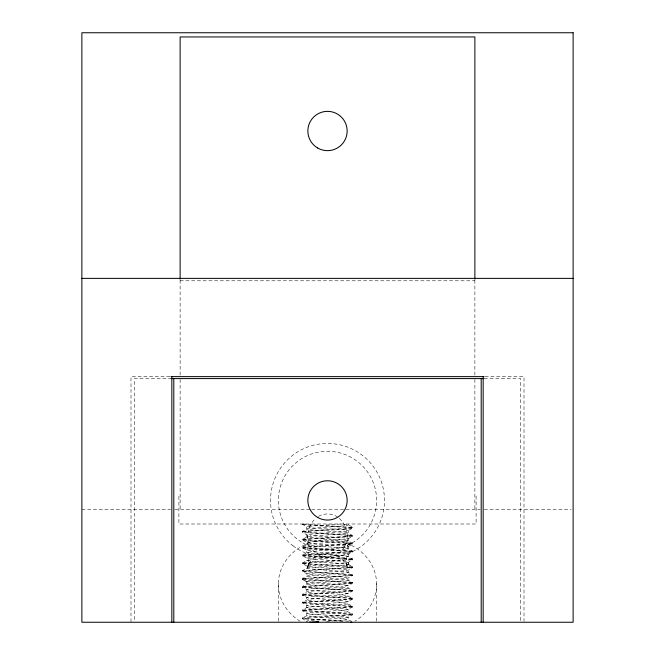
<?xml version="1.0" encoding="UTF-8"?>
<svg xmlns="http://www.w3.org/2000/svg" width="655" height="655" viewBox="0 0 655 655"><rect width="100%" height="100%" fill="white"/><g stroke="black" fill="none" stroke-linecap="round" stroke-linejoin="round"><path stroke-width="0.49" stroke-dasharray="3.27 2.46" d="M326.509 621.431L347.51 619.753L348.288 619.368L348.296 617.264L342.827 616.298L308.382 613.809L302.356 610.812L302.356 610.157L306.843 607.472L308.538 607.087L347.584 604.016L348.28 603.64L348.296 601.527L342.655 600.569L308.284 598.072L302.454 595.182L302.389 594.339L306.876 591.735L308.644 591.359L346.618 588.477L348.198 588.092L348.296 585.791L342.475 584.833L308.186 582.336L302.348 579.364L302.348 578.709L306.908 576.007L308.751 575.622L346.716 572.74L348.223 572.355L348.296 570.055L342.295 569.097L308.096 566.6L302.43 563.726L302.405 562.882C316.095 555.555 333.387 560.344 348.247 556.619L348.296 554.318C333.395 550.388 316.078 555.555 302.348 547.908L302.348 547.252L306.982 544.534L308.98 544.149L348.264 540.883L348.288 538.582L345.783 538.009L310.945 535.512M339.364 518.473C353.348 530.812 344.694 552.288 347.15 568.163L346.487 563.554L347.797 567.566L345.701 562.972L342.368 559.026L338.021 555.997L340.01 556.906C332.216 553.025 322.825 553.017 315.022 556.889L317.012 555.98L312.656 559.002L309.316 562.948L307.211 567.533L308.521 563.529L307.85 568.139C310.306 552.271 301.66 530.804 315.636 518.473M306.712 607.668L306.736 605.367L308.096 604.983L347.248 601.912L352.365 599.186L352.652 598.342C338.922 590.695 321.605 595.862 306.704 591.932L306.753 589.631C321.63 585.955 338.905 590.704 352.595 583.368L352.57 582.524L346.904 579.65L312.705 577.153L306.704 576.195L306.777 573.895L308.284 573.51L346.249 570.628L348.092 570.243L352.652 567.541L352.652 566.886L346.814 563.914L312.525 561.417L306.704 560.459L306.802 558.158L308.382 557.773L346.356 554.891L348.124 554.515L352.611 551.911L352.546 551.068L346.716 548.178L312.345 545.681L306.704 544.723L306.72 542.61L307.416 542.234L346.462 539.163L348.157 538.778L352.644 536.093L352.644 535.438L346.618 532.441L312.173 529.952L306.704 528.986L306.712 526.882L308.587 526.301L340.887 524M302.446 524L302.348 524.327C316.07 531.983 333.37 526.833 348.28 530.714L348.272 533.023L346.953 533.399L307.793 536.47L302.512 539.253L302.364 540.097C316.128 547.645 333.387 542.561 348.288 546.45L348.255 548.751C333.526 552.476 315.808 547.703 302.364 555.072L302.52 555.915L308.046 558.731L342.205 561.229L348.296 562.187L348.231 564.487L346.765 564.872L308.808 567.754L306.925 568.139L302.487 570.702L302.373 571.545L308.145 574.468L342.385 576.965L348.296 577.923L348.214 580.224L346.667 580.608L308.702 583.49L306.892 583.867L302.356 586.52L302.553 587.363L308.235 590.204L342.565 592.701L348.296 593.659L348.272 595.772L347.617 596.148L308.587 599.227L302.463 602.158L302.389 603.001L308.333 605.941L342.737 608.429L348.296 609.396L348.288 611.508L347.543 611.885L308.489 614.955L302.348 617.976L302.585 618.819L307.392 621.48M351.776 621.415C338.127 614.611 321.343 619.253 306.72 615.536L306.728 613.227L308.046 612.851L347.207 609.78L352.488 606.997L352.636 606.153C338.872 598.605 321.613 603.689 306.712 599.8L306.745 597.499C321.564 593.798 339.077 598.58 352.636 591.178L352.48 590.335L346.953 587.519L312.795 585.021L306.704 584.063L306.769 581.763L308.235 581.378L346.192 578.496L348.075 578.111L352.627 575.36L352.627 574.705L346.855 571.782L307.711 568.712L306.704 568.327L306.786 566.026L346.298 562.76L348.108 562.383L352.644 559.73L352.447 558.887L346.765 556.046L312.435 553.549L306.704 552.591L306.728 550.478L307.383 550.102L346.413 547.023L348.141 546.647L352.611 543.904L352.611 543.249L346.667 540.309L307.555 537.239L306.704 536.854L306.843 534.554L346.511 531.295L352.652 528.274C351.399 525.114 346.356 524.377 343.163 524.188L345.07 524.385M376.568 621.235L376.617 583.597M348.141 524L348.272 525.154L345.66 525.728L307.834 528.601L302.43 531.434L302.413 532.278L307.072 534.938L310.945 535.512M306.859 622.25L306.728 621.096L309.34 620.522L347.166 617.649L352.57 614.816L352.587 613.972C338.987 606.366 320.893 611.786 306.843 607.472M306.769 581.763L306.892 583.867M348.231 564.487L348.108 562.383M347.15 535.528C347.314 563.709 307.686 563.709 307.85 535.528M302.348 547.908L309.283 546.958L352.537 544.092M352.652 598.342L345.717 599.292L302.463 602.158M352.652 527.619L302.43 531.434M302.348 618.631L352.57 614.816M352.644 559.075L302.405 562.882L310.806 564.029L347.969 566.125L352.398 567.083L302.487 570.702M302.356 587.175L352.595 583.368L344.194 582.221L307.031 580.125L302.602 579.167L352.513 575.548M318.461 516.386C324.225 512.922 331.651 513.283 337.325 516.746M302.364 555.727L352.611 551.911L346.691 550.961L302.643 548.096M352.636 590.523L302.389 594.339L308.308 595.289L352.357 598.154M352.603 551.256L302.364 555.072L308.734 556.021L352.447 558.887M302.397 594.994L352.636 591.178L346.266 590.229L302.553 587.363M302.413 563.537L352.644 559.73L346.102 558.772L302.52 555.915M352.587 582.713L302.356 586.52L308.898 587.478L352.48 590.335M302.512 539.253L346.053 536.388L352.644 535.438L302.413 531.623M352.488 606.997L308.947 609.862L302.356 610.812L352.587 614.627M352.439 536.281L308.677 539.139L302.364 540.097L352.611 543.904M302.561 609.969L346.323 607.111L352.636 606.153L302.389 602.346M302.594 578.521L346.487 575.655L352.627 574.705L302.373 570.89M352.406 567.729L308.513 570.595L302.373 571.545L352.627 575.36M302.635 547.064L346.642 544.207L352.611 543.249L302.364 539.442M352.365 599.186L308.358 602.043L302.389 603.001L352.636 606.808M180.125 280.79L474.875 280.79M169.891 376.625L131 376.625L131 622.25M485.109 376.625L524 376.625L524 621.227M171.79 378.59L134.406 378.59L134.406 621.227M484.225 378.59L520.594 378.59L520.594 622.25M81.875 509.262L170.726 509.262M174.811 509.262L311.125 509.262M311.69 509.262L345.349 509.262M345.922 509.262L480.189 509.262M484.274 509.262L571.086 509.262M342.925 621.439L302.585 618.819M348.747 621.218L309.062 618.926L302.348 617.976L309.545 617.026L346.904 614.922L352.587 613.972L302.356 610.157M303.2 524L352.415 527.431M352.546 551.068L309.34 548.21L302.348 547.252M302.454 595.182L345.66 598.04L352.652 598.998M302.43 563.726L352.652 567.541M352.57 582.524L302.348 578.709M302.348 524.327L311.272 525.416L345.938 527.324L352.652 528.274L345.455 529.224L308.096 531.328L302.43 532.089L302.978 532.466L345.316 535.135L352.644 536.093M348.247 564.299L352.316 566.698M302.684 579.552L306.753 581.951M278.383 583.597L278.432 621.235M476.103 496.031L476.103 524L178.897 524L178.897 496.031M474.875 280.176L474.875 376.314M474.875 379.425L474.875 509.262M180.125 280.176L180.125 376.314M180.125 379.425L180.125 509.262M300.154 621.218A49.125 44.524 0 0 1 290.583 554.859A49.125 44.524 0 0 1 364.417 554.859A49.125 44.524 0 0 1 354.846 621.218M302.938 542.962A49.125 49.125 0 0 0 376.625 500.42A49.125 49.125 0 0 0 302.938 457.878A49.125 49.125 0 0 0 302.938 542.962M293.047 545.812A56.985 56.985 0 0 0 384.035 507.559A56.985 56.985 0 0 0 305.418 447.889A56.985 56.985 0 0 0 293.047 545.812"/><path stroke-width="0.98" d="M318.592 621.931L311.837 622.062M81.875 278.375L573.125 278.375M170.914 376.625L484.086 376.625M171.184 378.59L483.816 378.59M316.701 622.062L318.641 622.25M350.531 622.062L351.8 622.25M309.93 621.865L310.601 622.25M483.161 376.625L483.161 622.25M481.196 378.59L481.196 622.25M474.875 279.153L474.875 36.95L180.125 36.95L180.125 279.153M173.804 378.59L173.804 622.25M171.839 376.625L171.839 622.25M573.125 32.75L81.875 32.75L81.875 622.25L573.125 622.25L573.125 32.75M317.675 148.014A19.65 19.65 0 0 0 347.15 131A19.65 19.65 0 0 0 317.675 113.986A19.65 19.65 0 0 0 317.675 148.014M317.675 517.434A19.65 19.65 0 0 0 347.15 500.42A19.65 19.65 0 0 0 317.675 483.406A19.65 19.65 0 0 0 317.675 517.434"/></g></svg>
